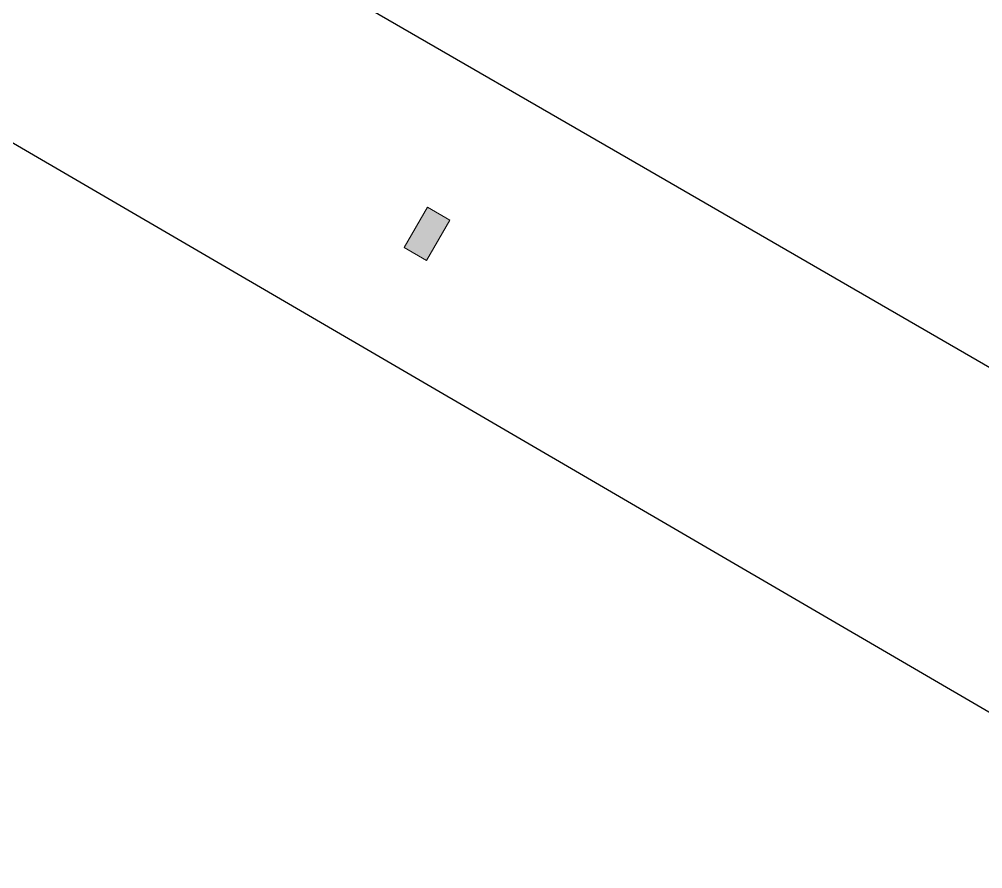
# Model space of a CAD drawing. Extents: x -1337 to 5791, y -3809 to 1769.
# Drawn here: x 3125.8 to 3190.6, y -2975.1 to -2917.9 of the extents above; entities that cross this region are included whole.
import ezdxf

# ---------------------------------------------------------------- set-up
doc = ezdxf.new("R2010")
doc.units = 0
doc.header["$MEASUREMENT"] = 0
for name, color, linetype, lineweight in [('.ATI-HATCH', 7, 'Continuous', 0), ('G-ANNO-TTLB', 7, 'Continuous', 0), ('TYVEK', 7, 'Continuous', 0), ('WALL SCRATCH', 7, 'Continuous', 0)]:
    doc.layers.add(name, color=color, linetype=linetype, lineweight=lineweight)

msp = doc.modelspace()

# ---------------------------------------------------------------- hatches: boundary and pattern name
at = {"layer": '.ATI-HATCH', "true_color": 0x808080, "transparency": 33554687}
h = msp.add_hatch(color=8, dxfattribs=at)
edge = h.paths.add_edge_path()
edge.add_spline(control_points=[(3133.176, -2677.699), (3133.176, -2677.699), (3117.913, -2687.24), (3117.913, -2687.24), (3117.913, -2687.24), (3141.642, -2725.196), (3141.642, -2725.196), (3141.642, -2725.196), (3149.182, -2720.482), (3149.182, -2720.482), (3149.182, -2720.482), (3149.182, -2720.372), (3149.182, -2720.372), (3149.182, -2720.372), (3149.274, -2720.425), (3149.274, -2720.425), (3149.274, -2720.425), (3156.905, -2715.654), (3156.905, -2715.654), (3156.905, -2715.654), (3152.936, -2709.306), (3152.936, -2709.306), (3152.936, -2709.306), (3133.176, -2677.699), (3133.176, -2677.699)], knot_values=[0, 0, 0, 0, 1, 1, 1, 2, 2, 2, 3, 3, 3, 4, 4, 4, 5, 5, 5, 6, 6, 6, 7, 7, 7, 8, 8, 8, 8], degree=3, periodic=0)
edge = h.paths.add_edge_path()
edge.add_spline(control_points=[(3152.936, -2709.306), (3152.936, -2709.306), (3156.905, -2715.654), (3156.905, -2715.654), (3156.905, -2715.654), (3149.274, -2720.425), (3149.274, -2720.425), (3149.274, -2720.425), (3231.853, -2768.821), (3231.853, -2768.821), (3231.853, -2768.821), (3229.536, -2760.125), (3229.536, -2760.125), (3229.536, -2760.125), (3236.489, -2758.272), (3236.489, -2758.272), (3236.489, -2758.272), (3152.936, -2709.306), (3152.936, -2709.306)], knot_values=[0, 0, 0, 0, 1, 1, 1, 2, 2, 2, 3, 3, 3, 4, 4, 4, 5, 5, 5, 6, 6, 6, 6], degree=3, periodic=0)
edge.add_line((3152.936, -2709.306), (3152.936, -2709.306))
edge = h.paths.add_edge_path()
edge.add_spline(control_points=[(3273.848, -3006.21), (3273.848, -3006.21), (3275.345, -3007.074), (3275.345, -3007.074), (3275.345, -3007.074), (3276.913, -3004.359), (3276.913, -3004.359), (3276.913, -3004.359), (3275.416, -3003.494), (3275.416, -3003.494), (3275.416, -3003.494), (3273.848, -3006.21), (3273.848, -3006.21)], knot_values=[0, 0, 0, 0, 1, 1, 1, 2, 2, 2, 3, 3, 3, 4, 4, 4, 4], degree=3, periodic=0)
edge.add_line((3273.848, -3006.21), (3273.848, -3006.21))
edge = h.paths.add_edge_path()
edge.add_spline(control_points=[(3240.696, -2972.598), (3240.696, -2972.598), (3242.215, -2973.424), (3242.215, -2973.424), (3242.215, -2973.424), (3243.713, -2970.668), (3243.713, -2970.668), (3243.713, -2970.668), (3242.194, -2969.843), (3242.194, -2969.843), (3242.194, -2969.843), (3240.696, -2972.598), (3240.696, -2972.598)], knot_values=[0, 0, 0, 0, 1, 1, 1, 2, 2, 2, 3, 3, 3, 4, 4, 4, 4], degree=3, periodic=0)
edge.add_line((3240.696, -2972.598), (3240.696, -2972.598))
edge = h.paths.add_edge_path()
edge.add_spline(control_points=[(3151.668, -2933.308), (3151.668, -2933.308), (3153.165, -2934.172), (3153.165, -2934.172), (3153.165, -2934.172), (3154.733, -2931.456), (3154.733, -2931.456), (3154.733, -2931.456), (3153.236, -2930.592), (3153.236, -2930.592), (3153.236, -2930.592), (3151.668, -2933.308), (3151.668, -2933.308)], knot_values=[0, 0, 0, 0, 1, 1, 1, 2, 2, 2, 3, 3, 3, 4, 4, 4, 4], degree=3, periodic=0)
edge.add_line((3151.668, -2933.308), (3151.668, -2933.308))
at = {"layer": 'G-ANNO-TTLB', "true_color": 0xff00ff, "transparency": 33554687}
h = msp.add_hatch(color=6, dxfattribs=at)
edge = h.paths.add_edge_path()
edge.add_spline(control_points=[(5472, -3692.604), (5472, -3692.604), (2542.482, -3692.604), (2542.482, -3692.604), (2542.482, -3692.604), (2542.482, -1235.604), (2542.482, -1235.604), (2542.482, -1235.604), (5472, -1235.604), (5472, -1235.604), (5472, -1235.604), (5472, -3692.604), (5472, -3692.604)], knot_values=[0, 0, 0, 0, 1, 1, 1, 2, 2, 2, 3, 3, 3, 4, 4, 4, 4], degree=3, periodic=0)
edge = h.paths.add_edge_path()
edge.add_spline(control_points=[(2551.482, -1244.604), (2551.482, -1244.604), (2551.482, -3683.604), (2551.482, -3683.604), (2551.482, -3683.604), (5463, -3683.604), (5463, -3683.604), (5463, -3683.604), (5463, -1244.604), (5463, -1244.604), (5463, -1244.604), (2551.482, -1244.604), (2551.482, -1244.604)], knot_values=[0, 0, 0, 0, 1, 1, 1, 2, 2, 2, 3, 3, 3, 4, 4, 4, 4], degree=3, periodic=0)
edge.add_line((2551.482, -1244.604), (2551.482, -1244.604))

# ---------------------------------------------------------------- linework, layer by layer
at = {"layer": '.ATI-HATCH'}
msp.add_open_spline([(3151.668, -2933.308), (3151.668, -2933.308), (3153.165, -2934.172), (3153.165, -2934.172), (3153.165, -2934.172), (3154.733, -2931.456), (3154.733, -2931.456), (3154.733, -2931.456), (3153.236, -2930.592), (3153.236, -2930.592), (3153.236, -2930.592), (3151.668, -2933.308), (3151.668, -2933.308)], degree=3, knots=[0, 0, 0, 0, 1, 1, 1, 2, 2, 2, 3, 3, 3, 4, 4, 4, 4], dxfattribs=at)
at = {"layer": 'G-ANNO-TTLB'}
for points in [[(5472, -3692.604), (5472, -3692.604), (2542.482, -3692.604), (2542.482, -3692.604), (2542.482, -3692.604), (2542.482, -1235.604), (2542.482, -1235.604), (2542.482, -1235.604), (5472, -1235.604), (5472, -1235.604), (5472, -1235.604), (5472, -3692.604), (5472, -3692.604)], [(2551.482, -1244.604), (2551.482, -1244.604), (2551.482, -3683.604), (2551.482, -3683.604), (2551.482, -3683.604), (5463, -3683.604), (5463, -3683.604), (5463, -3683.604), (5463, -1244.604), (5463, -1244.604), (5463, -1244.604), (2551.482, -1244.604), (2551.482, -1244.604)]]:
    msp.add_open_spline(points, degree=3, knots=[0, 0, 0, 0, 1, 1, 1, 2, 2, 2, 3, 3, 3, 4, 4, 4, 4], dxfattribs=at)
at = {"layer": 'TYVEK', "color": 4, "lineweight": 25, "true_color": 0x00ffff}
for p, q in [((3167.778, -2927.929), (3141.41, -2912.675)), ((3231.901, -2965.023), (3167.778, -2927.929))]:
    msp.add_line(p, q, dxfattribs=at)
at = {"layer": 'WALL SCRATCH', "color": 18, "lineweight": 25, "true_color": 0x000000}
msp.add_line((3111.283, -2918.074), (3280.567, -3016.817), dxfattribs=at)
at = {"layer": 'WALL SCRATCH', "color": 1, "lineweight": 25, "true_color": 0xff0000}
msp.add_lwpolyline([(3148.133, -2934.909)], dxfattribs=at)

doc.saveas('drawing.dxf')
